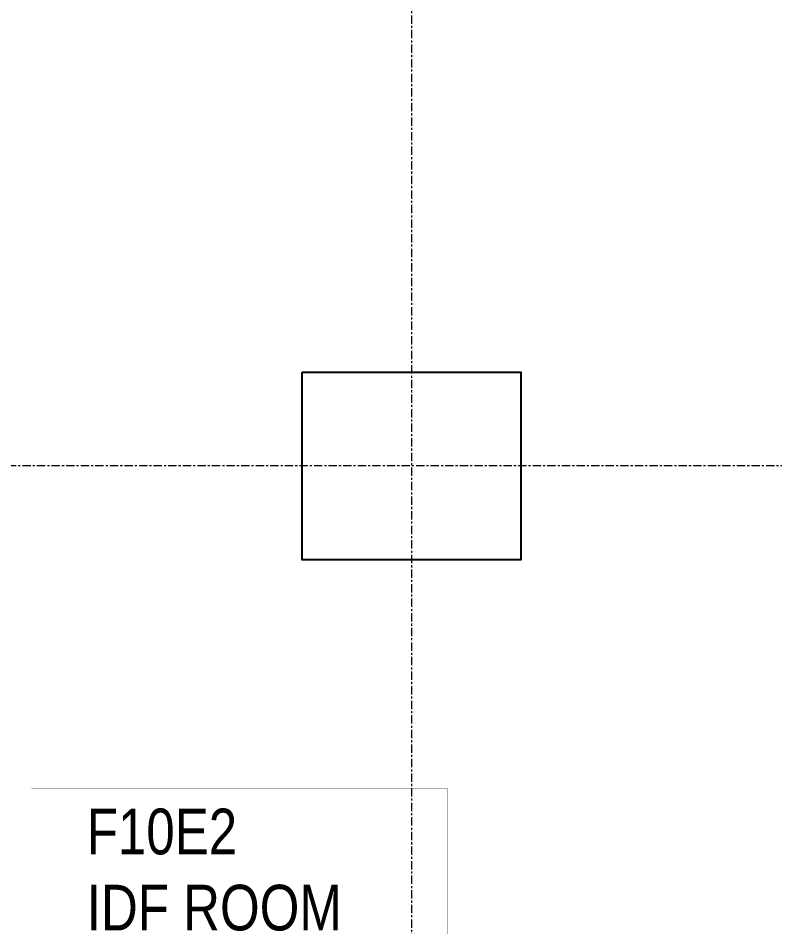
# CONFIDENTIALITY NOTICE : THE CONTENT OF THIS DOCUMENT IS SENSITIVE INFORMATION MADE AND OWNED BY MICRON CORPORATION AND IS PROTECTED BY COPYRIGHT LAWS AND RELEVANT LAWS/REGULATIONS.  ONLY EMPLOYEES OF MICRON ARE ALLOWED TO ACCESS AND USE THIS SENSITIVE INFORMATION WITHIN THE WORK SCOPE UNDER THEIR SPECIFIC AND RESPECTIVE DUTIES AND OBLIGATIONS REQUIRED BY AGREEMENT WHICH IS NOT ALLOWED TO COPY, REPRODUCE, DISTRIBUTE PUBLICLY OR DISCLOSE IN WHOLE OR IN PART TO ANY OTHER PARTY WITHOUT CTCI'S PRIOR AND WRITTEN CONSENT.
# Model space of a CAD drawing. Extents: x -15449 to 568150, y -1239737 to 53667.
# Drawn here: x 480639 to 487903, y -136960 to -128236 of the extents above; entities that cross this region are included whole.
import ezdxf

# ---------------------------------------------------------------- set-up
doc = ezdxf.new("R2010")
doc.units = 0
doc.header["$LTSCALE"] = 8
doc.linetypes.add('IDA - Grid Line', pattern=[3500, 2000, -500, 500, -500])
doc.layers.get('0').update_dxf_attribs({"color": 1, "linetype": 'CONTINUOUS'})
doc.layers.add('000_CTCI_CSA', color=7, linetype='CONTINUOUS')
doc.layers.add('A-_ANOTGRID_E', color=7, linetype='CONTINUOUS', lineweight=9)
doc.layers.add('Block - Cargo Lift_dwg', color=7, linetype='CONTINUOUS', lineweight=9, true_color=0x767676)
doc.styles.get("Standard").update_dxf_attribs({"font": 'arial.ttf', "width": 0.8})

# ---------------------------------------------------------------- blocks, each defined once
blk = doc.blocks.new('column grid')
at = {"color": 252, "elevation": 0}
blk.add_lwpolyline([(-36454.4, -82339.4), (-34354.4, -82339.4), (-34354.4, -84139.4), (-36454.4, -84139.4)], close=True, dxfattribs=at)
at = {"layer": 'A-_ANOTGRID_E', "color": 8, "linetype": 'IDA - Grid Line', "ltscale": 0.005, "true_color": 0x808080}
for p, q in [((-35404.4, 9427, 0), (-35404.4, -120414.2, 0)), ((29680.4, -83238.8, 0), (-104784.6, -83238.8, 0))]:
    blk.add_line(p, q, dxfattribs=at)
blk = doc.blocks.new('CTCI_Building Footprint and Grid')
at = {"color": 252}
blk.add_blockref('column grid', (1987651, -866033, 0), dxfattribs=at)

msp = doc.modelspace()

# ---------------------------------------------------------------- linework, layer by layer
at = {"layer": 'Block - Cargo Lift_dwg', "color": 8, "lineweight": 20, "true_color": 0x808080, "const_width": 1, "elevation": 0}
msp.add_lwpolyline([(485763.9769, -134635.4228), (485763.9769, -143635.4228), (479763.9769, -143635.4228), (479763.9769, -134635.4228), (485763.9769, -134635.4228)], dxfattribs=at)
msp.add_lwpolyline([(484763.9769, -135635.4228), (484763.9769, -142635.4228), (480763.9769, -142635.4228), (480763.9769, -135635.4228)], close=True, dxfattribs=at)

# ---------------------------------------------------------------- block references
at = {"layer": '000_CTCI_CSA', "color": 2}
msp.add_blockref('CTCI_Building Footprint and Grid', (-1467832.5298, 816737), dxfattribs=at)

# ---------------------------------------------------------------- texts
at = {"layer": 'Block - Cargo Lift_dwg', "color": 8, "lineweight": 20, "true_color": 0x808080, "insert": (481297.129, -135825.7489, 0), "char_height": 438.47143, "attachment_point": 1}
msp.add_mtext_dynamic_manual_height_columns('F10E2 \\PIDF ROOM \\PL2-02\\P54sqM', width=6974.106859, gutter_width=4384.7143, heights=[7185.6819], dxfattribs=at)

doc.saveas('drawing.dxf')
